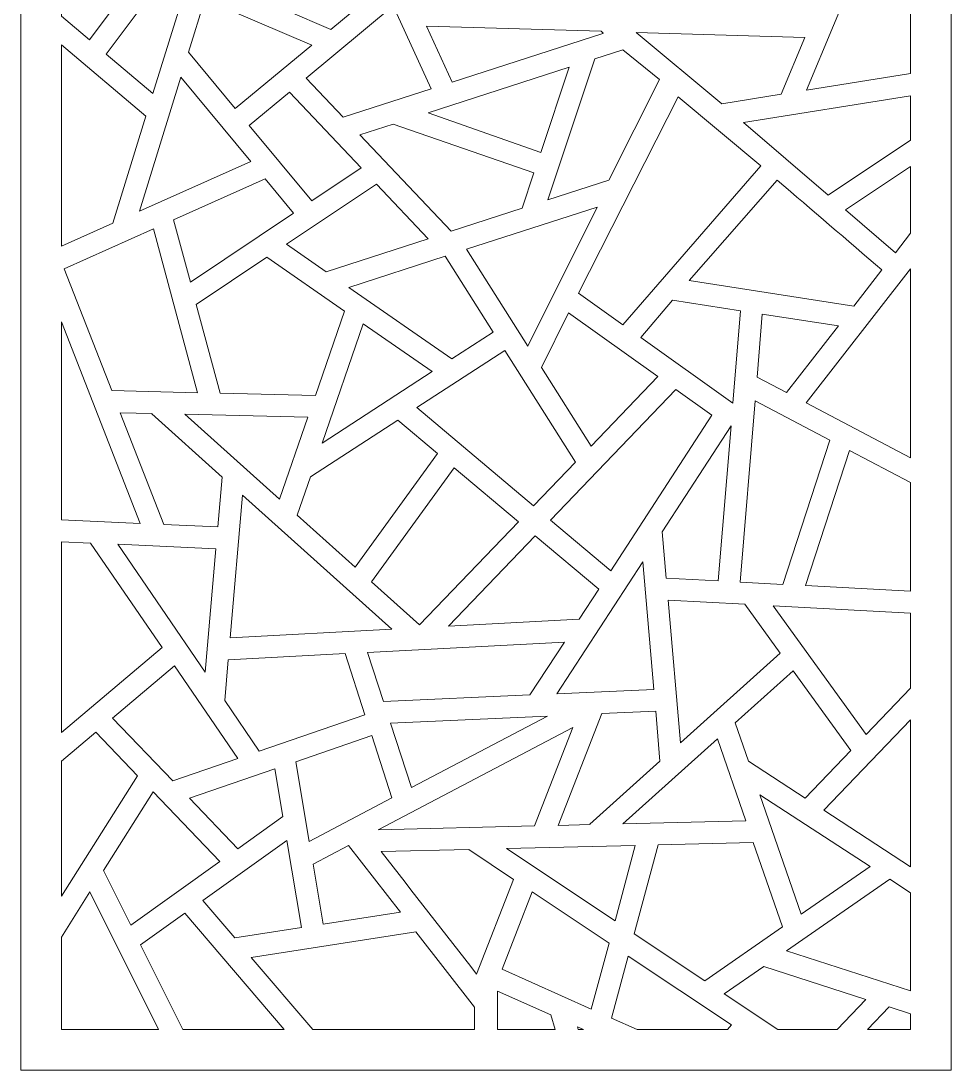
# Model space of a CAD drawing. Header units: centimetres. Extents: x -7 to 5.1, y -15.9 to 14.
# Drawn here: x -7.02 to 5.08, y -15.94 to -2.28 of the extents above; entities that cross this region are included whole.
import ezdxf

# ---------------------------------------------------------------- set-up
doc = ezdxf.new("R2010")
doc.units = ezdxf.units.CM
doc.header["$MEASUREMENT"] = 0
doc.layers.add('layer 1', color=7, linetype='Continuous')

msp = doc.modelspace()

# ---------------------------------------------------------------- linework, layer by layer
at = {"layer": 'layer 1', "color": 242, "lineweight": 9}
for points, knots in [([(-7.01776, 14.00784), (-7.01776, 14.00784), (5.08433, 14.00784), (5.08433, 14.00784), (5.08433, 14.00784), (5.08433, 14.00784), (5.08433, -15.93638), (5.08433, -15.93638), (5.08433, -15.93638), (5.08433, -15.93638), (-7.01776, -15.93638), (-7.01776, -15.93638), (-7.01776, -15.93638), (-7.01776, -15.93638), (-7.01776, 14.00784), (-7.01776, 14.00784)], [0, 0, 0, 0, 0.2, 0.2, 0.2, 0.2, 0.4, 0.4, 0.4, 0.4, 0.6, 0.6, 0.6, 0.6, 1, 1, 1, 1]), ([(-2.98586, -2.38578), (-2.98586, -2.38578), (-3.57349, -2.134), (-3.57349, -2.134), (-3.57349, -2.134), (-3.57349, -2.134), (-3.4686, -1.29167), (-3.4686, -1.29167), (-3.4686, -1.29167), (-3.4686, -1.29167), (-0.51747, -0.33674), (-0.51747, -0.33674), (-0.51747, -0.33674), (-0.51747, -0.33674), (-2.98586, -2.38578), (-2.98586, -2.38578)], [0, 0, 0, 0, 0.2, 0.2, 0.2, 0.2, 0.4, 0.4, 0.4, 0.4, 0.6, 0.6, 0.6, 0.6, 1, 1, 1, 1]), ([(-6.49191, -2.21219), (-6.49191, -2.21219), (-6.49191, -0.60063), (-6.49191, -0.60063), (-6.49191, -0.60063), (-6.49191, -0.60063), (-4.82237, -0.77155), (-4.82237, -0.77155), (-4.82237, -0.77155), (-4.82237, -0.77155), (-6.12574, -2.52231), (-6.12574, -2.52231), (-6.12574, -2.52231), (-6.12574, -2.52231), (-6.49191, -2.21219), (-6.49191, -2.21219)], [0, 0, 0, 0, 0.2, 0.2, 0.2, 0.2, 0.4, 0.4, 0.4, 0.4, 0.6, 0.6, 0.6, 0.6, 1, 1, 1, 1]), ([(4.55848, -2.96229), (4.55848, -2.96229), (4.55848, -1.69746), (4.55848, -1.69746), (4.55848, -1.69746), (4.55848, -1.69746), (3.90869, -1.4872), (3.90869, -1.4872), (3.90869, -1.4872), (3.90869, -1.4872), (3.20604, -3.17746), (3.20604, -3.17746), (3.20604, -3.17746), (3.20604, -3.17746), (4.55848, -2.96229), (4.55848, -2.96229)], [0, 0, 0, 0, 0.2, 0.2, 0.2, 0.2, 0.4, 0.4, 0.4, 0.4, 0.6, 0.6, 0.6, 0.6, 1, 1, 1, 1]), ([(-4.88719, -1.88096), (-4.88719, -1.88096), (-5.1949, -1.74911), (-5.1949, -1.74911), (-5.1949, -1.74911), (-5.1949, -1.74911), (-5.90787, -2.70683), (-5.90787, -2.70683), (-5.90787, -2.70683), (-5.90787, -2.70683), (-5.30095, -3.22085), (-5.30095, -3.22085), (-5.30095, -3.22085), (-5.30095, -3.22085), (-4.88719, -1.88096), (-4.88719, -1.88096)], [0, 0, 0, 0, 0.2, 0.2, 0.2, 0.2, 0.4, 0.4, 0.4, 0.4, 0.6, 0.6, 0.6, 0.6, 1, 1, 1, 1]), ([(-4.22945, -3.4181), (-4.22945, -3.4181), (-3.23204, -2.59015), (-3.23204, -2.59015), (-3.23204, -2.59015), (-3.23204, -2.59015), (-4.6239, -1.99378), (-4.6239, -1.99378), (-4.6239, -1.99378), (-4.6239, -1.99378), (-4.8373, -2.68485), (-4.8373, -2.68485), (-4.8373, -2.68485), (-4.8373, -2.68485), (-4.22945, -3.4181), (-4.22945, -3.4181)], [0, 0, 0, 0, 0.2, 0.2, 0.2, 0.2, 0.4, 0.4, 0.4, 0.4, 0.6, 0.6, 0.6, 0.6, 1, 1, 1, 1]), ([(-2.82361, -3.53056), (-2.82361, -3.53056), (-1.6808, -3.16077), (-1.6808, -3.16077), (-1.6808, -3.16077), (-1.6808, -3.16077), (-2.17359, -2.08157), (-2.17359, -2.08157), (-2.17359, -2.08157), (-2.17359, -2.08157), (-3.30534, -3.02107), (-3.30534, -3.02107), (-3.30534, -3.02107), (-3.30534, -3.02107), (-2.82361, -3.53056), (-2.82361, -3.53056)], [0, 0, 0, 0, 0.2, 0.2, 0.2, 0.2, 0.4, 0.4, 0.4, 0.4, 0.6, 0.6, 0.6, 0.6, 1, 1, 1, 1]), ([(-1.74084, -2.34376), (-1.74084, -2.34376), (-1.40805, -3.07251), (-1.40805, -3.07251), (-1.40805, -3.07251), (-1.40805, -3.07251), (0.55388, -2.43766), (0.55388, -2.43766), (0.55388, -2.43766), (0.55388, -2.43766), (0.5598, -2.43612), (0.5598, -2.43612), (0.5598, -2.43612), (0.5598, -2.43612), (0.53055, -2.41144), (0.53055, -2.41144), (0.53055, -2.41144), (0.53055, -2.41144), (-1.74084, -2.34376), (-1.74084, -2.34376)], [0, 0, 0, 0, 0.16666667, 0.16666667, 0.16666667, 0.16666667, 0.33333333, 0.33333333, 0.33333333, 0.33333333, 0.5, 0.5, 0.5, 0.5, 0.66666667, 0.66666667, 0.66666667, 0.66666667, 1, 1, 1, 1]), ([(0.98734, -2.42505), (0.98734, -2.42505), (2.10035, -3.35337), (2.10035, -3.35337), (2.10035, -3.35337), (2.10035, -3.35337), (2.87559, -3.23003), (2.87559, -3.23003), (2.87559, -3.23003), (2.87559, -3.23003), (3.18302, -2.49049), (3.18302, -2.49049), (3.18302, -2.49049), (3.18302, -2.49049), (0.98734, -2.42505), (0.98734, -2.42505)], [0, 0, 0, 0, 0.2, 0.2, 0.2, 0.2, 0.4, 0.4, 0.4, 0.4, 0.6, 0.6, 0.6, 0.6, 1, 1, 1, 1]), ([(-6.49191, -5.20854), (-6.49191, -5.20854), (-6.49191, -2.58562), (-6.49191, -2.58562), (-6.49191, -2.58562), (-6.49191, -2.58562), (-5.39236, -3.51686), (-5.39236, -3.51686), (-5.39236, -3.51686), (-5.39236, -3.51686), (-5.82222, -4.9089), (-5.82222, -4.9089), (-5.82222, -4.9089), (-5.82222, -4.9089), (-6.49191, -5.20854), (-6.49191, -5.20854)], [0, 0, 0, 0, 0.2, 0.2, 0.2, 0.2, 0.4, 0.4, 0.4, 0.4, 0.6, 0.6, 0.6, 0.6, 1, 1, 1, 1]), ([(0.6299, -4.35117), (0.6299, -4.35117), (1.289, -3.03974), (1.289, -3.03974), (1.289, -3.03974), (1.289, -3.03974), (0.81603, -2.65235), (0.81603, -2.65235), (0.81603, -2.65235), (0.81603, -2.65235), (0.45066, -2.77058), (0.45066, -2.77058), (0.45066, -2.77058), (0.45066, -2.77058), (-0.16178, -4.60734), (-0.16178, -4.60734), (-0.16178, -4.60734), (-0.16178, -4.60734), (0.6299, -4.35117), (0.6299, -4.35117)], [0, 0, 0, 0, 0.16666667, 0.16666667, 0.16666667, 0.16666667, 0.33333333, 0.33333333, 0.33333333, 0.33333333, 0.5, 0.5, 0.5, 0.5, 0.66666667, 0.66666667, 0.66666667, 0.66666667, 1, 1, 1, 1]), ([(-1.7179, -3.47228), (-1.7179, -3.47228), (0.11462, -2.87931), (0.11462, -2.87931), (0.11462, -2.87931), (0.11462, -2.87931), (-0.25487, -3.98745), (-0.25487, -3.98745), (-0.25487, -3.98745), (-0.25487, -3.98745), (-1.7179, -3.47228), (-1.7179, -3.47228)], [0, 0, 0, 0, 0.25, 0.25, 0.25, 0.25, 0.5, 0.5, 0.5, 0.5, 1, 1, 1, 1]), ([(-4.0288, -4.10646), (-4.0288, -4.10646), (-4.93772, -3.01003), (-4.93772, -3.01003), (-4.93772, -3.01003), (-4.93772, -3.01003), (-5.47629, -4.75412), (-5.47629, -4.75412), (-5.47629, -4.75412), (-5.47629, -4.75412), (-4.0288, -4.10646), (-4.0288, -4.10646)], [0, 0, 0, 0, 0.25, 0.25, 0.25, 0.25, 0.5, 0.5, 0.5, 0.5, 1, 1, 1, 1]), ([(-3.52488, -3.2033), (-3.52488, -3.2033), (-4.04773, -3.63732), (-4.04773, -3.63732), (-4.04773, -3.63732), (-4.04773, -3.63732), (-3.23341, -4.61964), (-3.23341, -4.61964), (-3.23341, -4.61964), (-3.23341, -4.61964), (-2.59138, -4.1906), (-2.59138, -4.1906), (-2.59138, -4.1906), (-2.59138, -4.1906), (-3.52488, -3.2033), (-3.52488, -3.2033)], [0, 0, 0, 0, 0.2, 0.2, 0.2, 0.2, 0.4, 0.4, 0.4, 0.4, 0.6, 0.6, 0.6, 0.6, 1, 1, 1, 1]), ([(1.53544, -3.26228), (1.53544, -3.26228), (2.6075, -4.16422), (2.6075, -4.16422), (2.6075, -4.16422), (2.6075, -4.16422), (0.81513, -6.2337), (0.81513, -6.2337), (0.81513, -6.2337), (0.81513, -6.2337), (0.23724, -5.82144), (0.23724, -5.82144), (0.23724, -5.82144), (0.23724, -5.82144), (1.53544, -3.26228), (1.53544, -3.26228)], [0, 0, 0, 0, 0.2, 0.2, 0.2, 0.2, 0.4, 0.4, 0.4, 0.4, 0.6, 0.6, 0.6, 0.6, 1, 1, 1, 1]), ([(4.55848, -3.82856), (4.55848, -3.82856), (4.55848, -3.25083), (4.55848, -3.25083), (4.55848, -3.25083), (4.55848, -3.25083), (2.38394, -3.59678), (2.38394, -3.59678), (2.38394, -3.59678), (2.38394, -3.59678), (3.48716, -4.54374), (3.48716, -4.54374), (3.48716, -4.54374), (3.48716, -4.54374), (4.55848, -3.82856), (4.55848, -3.82856)], [0, 0, 0, 0, 0.2, 0.2, 0.2, 0.2, 0.4, 0.4, 0.4, 0.4, 0.6, 0.6, 0.6, 0.6, 1, 1, 1, 1]), ([(-1.42041, -5.01461), (-1.42041, -5.01461), (-2.60677, -3.75989), (-2.60677, -3.75989), (-2.60677, -3.75989), (-2.60677, -3.75989), (-2.17551, -3.62035), (-2.17551, -3.62035), (-2.17551, -3.62035), (-2.17551, -3.62035), (-0.34388, -4.25441), (-0.34388, -4.25441), (-0.34388, -4.25441), (-0.34388, -4.25441), (-0.49783, -4.71608), (-0.49783, -4.71608), (-0.49783, -4.71608), (-0.49783, -4.71608), (-1.42041, -5.01461), (-1.42041, -5.01461)], [0, 0, 0, 0, 0.16666667, 0.16666667, 0.16666667, 0.16666667, 0.33333333, 0.33333333, 0.33333333, 0.33333333, 0.5, 0.5, 0.5, 0.5, 0.66666667, 0.66666667, 0.66666667, 0.66666667, 1, 1, 1, 1]), ([(4.55848, -5.04025), (4.55848, -5.04025), (4.55848, -4.1707), (4.55848, -4.1707), (4.55848, -4.1707), (4.55848, -4.1707), (3.7114, -4.7362), (3.7114, -4.7362), (3.7114, -4.7362), (3.7114, -4.7362), (4.36117, -5.29393), (4.36117, -5.29393), (4.36117, -5.29393), (4.36117, -5.29393), (4.55848, -5.04025), (4.55848, -5.04025)], [0, 0, 0, 0, 0.2, 0.2, 0.2, 0.2, 0.4, 0.4, 0.4, 0.4, 0.6, 0.6, 0.6, 0.6, 1, 1, 1, 1]), ([(-3.4715, -4.77875), (-3.4715, -4.77875), (-3.84009, -4.33411), (-3.84009, -4.33411), (-3.84009, -4.33411), (-3.84009, -4.33411), (-5.03111, -4.86701), (-5.03111, -4.86701), (-5.03111, -4.86701), (-5.03111, -4.86701), (-4.81408, -5.67594), (-4.81408, -5.67594), (-4.81408, -5.67594), (-4.81408, -5.67594), (-3.4715, -4.77875), (-3.4715, -4.77875)], [0, 0, 0, 0, 0.2, 0.2, 0.2, 0.2, 0.4, 0.4, 0.4, 0.4, 0.6, 0.6, 0.6, 0.6, 1, 1, 1, 1]), ([(2.82273, -4.34895), (2.82273, -4.34895), (1.67735, -5.65746), (1.67735, -5.65746), (1.67735, -5.65746), (1.67735, -5.65746), (3.82016, -5.98954), (3.82016, -5.98954), (3.82016, -5.98954), (3.82016, -5.98954), (4.18603, -5.51912), (4.18603, -5.51912), (4.18603, -5.51912), (3.73053, -5.12816), (3.27875, -4.74037), (2.82273, -4.34895)], [0, 0, 0, 0, 0.2, 0.2, 0.2, 0.2, 0.4, 0.4, 0.4, 0.4, 0.6, 0.6, 0.6, 0.6, 1, 1, 1, 1]), ([(-2.39301, -4.40041), (-2.39301, -4.40041), (-3.56462, -5.18337), (-3.56462, -5.18337), (-3.56462, -5.18337), (-3.56462, -5.18337), (-3.04761, -5.54113), (-3.04761, -5.54113), (-3.04761, -5.54113), (-3.04761, -5.54113), (-1.72046, -5.1117), (-1.72046, -5.1117), (-1.72046, -5.1117), (-1.72046, -5.1117), (-2.39301, -4.40041), (-2.39301, -4.40041)], [0, 0, 0, 0, 0.2, 0.2, 0.2, 0.2, 0.4, 0.4, 0.4, 0.4, 0.6, 0.6, 0.6, 0.6, 1, 1, 1, 1]), ([(-1.21898, -5.24894), (-1.21898, -5.24894), (0.47888, -4.69954), (0.47888, -4.69954), (0.47888, -4.69954), (0.47888, -4.69954), (-0.42418, -6.50963), (-0.42418, -6.50963), (-0.42418, -6.50963), (-0.42418, -6.50963), (-1.21898, -5.24894), (-1.21898, -5.24894)], [0, 0, 0, 0, 0.25, 0.25, 0.25, 0.25, 0.5, 0.5, 0.5, 0.5, 1, 1, 1, 1]), ([(-4.72216, -7.11666), (-4.72216, -7.11666), (-5.29416, -4.9847), (-5.29416, -4.9847), (-5.29416, -4.9847), (-5.29416, -4.9847), (-6.45545, -5.50431), (-6.45545, -5.50431), (-6.45545, -5.50431), (-6.45545, -5.50431), (-5.83766, -7.08926), (-5.83766, -7.08926), (-5.83766, -7.08926), (-5.83766, -7.08926), (-4.72216, -7.11666), (-4.72216, -7.11666)], [0, 0, 0, 0, 0.2, 0.2, 0.2, 0.2, 0.4, 0.4, 0.4, 0.4, 0.6, 0.6, 0.6, 0.6, 1, 1, 1, 1]), ([(-3.18715, -7.15438), (-3.18715, -7.15438), (-2.80722, -6.05388), (-2.80722, -6.05388), (-2.80722, -6.05388), (-2.80722, -6.05388), (-3.81928, -5.35353), (-3.81928, -5.35353), (-3.81928, -5.35353), (-3.81928, -5.35353), (-4.73618, -5.96626), (-4.73618, -5.96626), (-4.73618, -5.96626), (-4.73618, -5.96626), (-4.42558, -7.12395), (-4.42558, -7.12395), (-4.42558, -7.12395), (-4.42558, -7.12395), (-3.18715, -7.15438), (-3.18715, -7.15438)], [0, 0, 0, 0, 0.16666667, 0.16666667, 0.16666667, 0.16666667, 0.33333333, 0.33333333, 0.33333333, 0.33333333, 0.5, 0.5, 0.5, 0.5, 0.66666667, 0.66666667, 0.66666667, 0.66666667, 1, 1, 1, 1]), ([(-0.87414, -6.32677), (-0.87414, -6.32677), (-1.40946, -6.67475), (-1.40946, -6.67475), (-1.40946, -6.67475), (-1.40946, -6.67475), (-2.75269, -5.74523), (-2.75269, -5.74523), (-2.75269, -5.74523), (-2.75269, -5.74523), (-1.498, -5.33923), (-1.498, -5.33923), (-1.498, -5.33923), (-1.498, -5.33923), (-0.87414, -6.32677), (-0.87414, -6.32677)], [0, 0, 0, 0, 0.2, 0.2, 0.2, 0.2, 0.4, 0.4, 0.4, 0.4, 0.6, 0.6, 0.6, 0.6, 1, 1, 1, 1]), ([(4.55848, -7.96642), (4.55848, -7.96642), (4.55848, -5.50375), (4.55848, -5.50375), (4.55848, -5.50375), (4.55848, -5.50375), (3.19974, -7.25077), (3.19974, -7.25077), (3.19974, -7.25077), (3.19974, -7.25077), (4.55848, -7.96642), (4.55848, -7.96642)], [0, 0, 0, 0, 0.25, 0.25, 0.25, 0.25, 0.5, 0.5, 0.5, 0.5, 1, 1, 1, 1]), ([(2.34559, -6.04897), (2.34559, -6.04897), (2.2464, -7.25476), (2.2464, -7.25476), (2.2464, -7.25476), (2.2464, -7.25476), (1.04695, -6.39909), (1.04695, -6.39909), (1.04695, -6.39909), (1.04695, -6.39909), (1.46108, -5.91188), (1.46108, -5.91188), (1.46108, -5.91188), (1.46108, -5.91188), (2.34559, -6.04897), (2.34559, -6.04897)], [0, 0, 0, 0, 0.2, 0.2, 0.2, 0.2, 0.4, 0.4, 0.4, 0.4, 0.6, 0.6, 0.6, 0.6, 1, 1, 1, 1]), ([(0.40042, -7.81188), (0.40042, -7.81188), (-0.24627, -6.79057), (-0.24627, -6.79057), (-0.24627, -6.79057), (-0.24627, -6.79057), (0.10872, -6.07907), (0.10872, -6.07907), (0.10872, -6.07907), (0.10872, -6.07907), (1.2689, -6.90673), (1.2689, -6.90673), (1.2689, -6.90673), (1.2689, -6.90673), (0.40042, -7.81188), (0.40042, -7.81188)], [0, 0, 0, 0, 0.2, 0.2, 0.2, 0.2, 0.4, 0.4, 0.4, 0.4, 0.6, 0.6, 0.6, 0.6, 1, 1, 1, 1]), ([(2.56024, -6.91396), (2.56024, -6.91396), (2.62779, -6.0927), (2.62779, -6.0927), (2.62779, -6.0927), (2.62779, -6.0927), (3.62029, -6.24653), (3.62029, -6.24653), (3.62029, -6.24653), (3.62029, -6.24653), (2.944, -7.11608), (2.944, -7.11608), (2.944, -7.11608), (2.944, -7.11608), (2.56024, -6.91396), (2.56024, -6.91396)], [0, 0, 0, 0, 0.2, 0.2, 0.2, 0.2, 0.4, 0.4, 0.4, 0.4, 0.6, 0.6, 0.6, 0.6, 1, 1, 1, 1]), ([(-6.49191, -8.77283), (-6.49191, -8.77283), (-6.49191, -6.19441), (-6.49191, -6.19441), (-6.49191, -6.19441), (-6.49191, -6.19441), (-5.46897, -8.81875), (-5.46897, -8.81875), (-5.46897, -8.81875), (-5.46897, -8.81875), (-6.49191, -8.77283), (-6.49191, -8.77283)], [0, 0, 0, 0, 0.25, 0.25, 0.25, 0.25, 0.5, 0.5, 0.5, 0.5, 1, 1, 1, 1]), ([(-3.09991, -7.77364), (-3.09991, -7.77364), (-1.66756, -6.84253), (-1.66756, -6.84253), (-1.66756, -6.84253), (-1.66756, -6.84253), (-2.56424, -6.22202), (-2.56424, -6.22202), (-2.56424, -6.22202), (-2.56424, -6.22202), (-3.09991, -7.77364), (-3.09991, -7.77364)], [0, 0, 0, 0, 0.25, 0.25, 0.25, 0.25, 0.5, 0.5, 0.5, 0.5, 1, 1, 1, 1]), ([(-1.8665, -7.31123), (-1.8665, -7.31123), (-0.72215, -6.56735), (-0.72215, -6.56735), (-0.72215, -6.56735), (-0.72215, -6.56735), (-0.72208, -6.56744), (-0.72208, -6.56744), (-0.72208, -6.56744), (-0.72208, -6.56744), (0.19761, -8.02326), (0.19761, -8.02326), (0.19761, -8.02326), (0.19761, -8.02326), (-0.34742, -8.59132), (-0.34742, -8.59132), (-0.34742, -8.59132), (-0.34742, -8.59132), (-1.8665, -7.31123), (-1.8665, -7.31123)], [0, 0, 0, 0, 0.16666667, 0.16666667, 0.16666667, 0.16666667, 0.33333333, 0.33333333, 0.33333333, 0.33333333, 0.5, 0.5, 0.5, 0.5, 0.66666667, 0.66666667, 0.66666667, 0.66666667, 1, 1, 1, 1]), ([(1.50308, -7.07379), (1.50308, -7.07379), (1.97369, -7.40952), (1.97369, -7.40952), (1.97369, -7.40952), (1.97369, -7.40952), (0.65575, -9.43669), (0.65575, -9.43669), (0.65575, -9.43669), (0.65575, -9.43669), (-0.12932, -8.7751), (-0.12932, -8.7751), (-0.12932, -8.7751), (-0.12932, -8.7751), (1.50308, -7.07379), (1.50308, -7.07379)], [0, 0, 0, 0, 0.2, 0.2, 0.2, 0.2, 0.4, 0.4, 0.4, 0.4, 0.6, 0.6, 0.6, 0.6, 1, 1, 1, 1]), ([(2.34066, -9.58363), (2.34066, -9.58363), (2.53488, -7.22215), (2.53488, -7.22215), (2.53488, -7.22215), (2.53488, -7.22215), (3.50796, -7.73465), (3.50796, -7.73465), (3.50796, -7.73465), (3.50796, -7.73465), (2.89663, -9.61314), (2.89663, -9.61314), (2.89663, -9.61314), (2.89663, -9.61314), (2.34066, -9.58363), (2.34066, -9.58363)], [0, 0, 0, 0, 0.2, 0.2, 0.2, 0.2, 0.4, 0.4, 0.4, 0.4, 0.6, 0.6, 0.6, 0.6, 1, 1, 1, 1]), ([(-4.45666, -8.8642), (-4.45666, -8.8642), (-4.4006, -8.21511), (-4.4006, -8.21511), (-4.4006, -8.21511), (-4.4006, -8.21511), (-5.31582, -7.39294), (-5.31582, -7.39294), (-5.31582, -7.39294), (-5.31582, -7.39294), (-5.31018, -7.3871), (-5.31018, -7.3871), (-5.31018, -7.3871), (-5.31018, -7.3871), (-5.72552, -7.37691), (-5.72552, -7.37691), (-5.72552, -7.37691), (-5.72552, -7.37691), (-5.15806, -8.83269), (-5.15806, -8.83269), (-5.15806, -8.83269), (-5.15806, -8.83269), (-4.45666, -8.8642), (-4.45666, -8.8642)], [0, 0, 0, 0, 0.14285714, 0.14285714, 0.14285714, 0.14285714, 0.28571429, 0.28571429, 0.28571429, 0.28571429, 0.42857143, 0.42857143, 0.42857143, 0.42857143, 0.57142857, 0.57142857, 0.57142857, 0.57142857, 0.71428571, 0.71428571, 0.71428571, 0.71428571, 1, 1, 1, 1]), ([(-3.65304, -8.50387), (-3.65304, -8.50387), (-3.28468, -7.43689), (-3.28468, -7.43689), (-3.28468, -7.43689), (-3.28468, -7.43689), (-4.88455, -7.39757), (-4.88455, -7.39757), (-4.88455, -7.39757), (-4.88455, -7.39757), (-3.65304, -8.50387), (-3.65304, -8.50387)], [0, 0, 0, 0, 0.25, 0.25, 0.25, 0.25, 0.5, 0.5, 0.5, 0.5, 1, 1, 1, 1]), ([(-2.668, -9.38875), (-2.668, -9.38875), (-3.42328, -8.71028), (-3.42328, -8.71028), (-3.42328, -8.71028), (-3.42328, -8.71028), (-3.25098, -8.21122), (-3.25098, -8.21122), (-3.25098, -8.21122), (-3.25098, -8.21122), (-2.11579, -7.47329), (-2.11579, -7.47329), (-2.11579, -7.47329), (-2.11579, -7.47329), (-1.59838, -7.9093), (-1.59838, -7.9093), (-1.59838, -7.9093), (-1.59838, -7.9093), (-2.668, -9.38875), (-2.668, -9.38875)], [0, 0, 0, 0, 0.16666667, 0.16666667, 0.16666667, 0.16666667, 0.33333333, 0.33333333, 0.33333333, 0.33333333, 0.5, 0.5, 0.5, 0.5, 0.66666667, 0.66666667, 0.66666667, 0.66666667, 1, 1, 1, 1]), ([(2.22213, -7.55), (2.22213, -7.55), (2.05612, -9.56852), (2.05612, -9.56852), (2.05612, -9.56852), (2.05612, -9.56852), (1.37748, -9.53251), (1.37748, -9.53251), (1.37748, -9.53251), (1.37748, -9.53251), (1.32539, -8.92932), (1.32539, -8.92932), (1.32539, -8.92932), (1.32539, -8.92932), (2.22213, -7.55), (2.22213, -7.55)], [0, 0, 0, 0, 0.2, 0.2, 0.2, 0.2, 0.4, 0.4, 0.4, 0.4, 0.6, 0.6, 0.6, 0.6, 1, 1, 1, 1]), ([(4.55848, -9.70136), (4.55848, -9.70136), (4.55848, -8.28797), (4.55848, -8.28797), (4.55848, -8.28797), (4.55848, -8.28797), (3.76333, -7.86916), (3.76333, -7.86916), (3.76333, -7.86916), (3.76333, -7.86916), (3.1907, -9.62876), (3.1907, -9.62876), (3.1907, -9.62876), (3.1907, -9.62876), (4.55848, -9.70136), (4.55848, -9.70136)], [0, 0, 0, 0, 0.2, 0.2, 0.2, 0.2, 0.4, 0.4, 0.4, 0.4, 0.6, 0.6, 0.6, 0.6, 1, 1, 1, 1]), ([(-1.8326, -10.13921), (-1.8326, -10.13921), (-2.45516, -9.57994), (-2.45516, -9.57994), (-2.45516, -9.57994), (-2.45516, -9.57994), (-2.45487, -9.57953), (-2.45487, -9.57953), (-2.45487, -9.57953), (-2.45487, -9.57953), (-1.38024, -8.09312), (-1.38024, -8.09312), (-1.38024, -8.09312), (-1.38024, -8.09312), (-1.38005, -8.09327), (-1.38005, -8.09327), (-1.38005, -8.09327), (-1.38005, -8.09327), (-0.54485, -8.79708), (-0.54485, -8.79708), (-0.54485, -8.79708), (-0.54485, -8.79708), (-1.8326, -10.13921), (-1.8326, -10.13921)], [0, 0, 0, 0, 0.14285714, 0.14285714, 0.14285714, 0.14285714, 0.28571429, 0.28571429, 0.28571429, 0.28571429, 0.42857143, 0.42857143, 0.42857143, 0.42857143, 0.57142857, 0.57142857, 0.57142857, 0.57142857, 0.71428571, 0.71428571, 0.71428571, 0.71428571, 1, 1, 1, 1]), ([(-4.29588, -10.30894), (-4.29588, -10.30894), (-4.13558, -8.45318), (-4.13558, -8.45318), (-4.13558, -8.45318), (-4.13558, -8.45318), (-2.19398, -10.19737), (-2.19398, -10.19737), (-2.19398, -10.19737), (-2.19398, -10.19737), (-4.29588, -10.30894), (-4.29588, -10.30894)], [0, 0, 0, 0, 0.25, 0.25, 0.25, 0.25, 0.5, 0.5, 0.5, 0.5, 1, 1, 1, 1]), ([(-0.32674, -8.98087), (-0.32674, -8.98087), (0.49946, -9.67709), (0.49946, -9.67709), (0.49946, -9.67709), (0.49946, -9.67709), (0.2454, -10.06788), (0.2454, -10.06788), (0.2454, -10.06788), (0.2454, -10.06788), (-1.45638, -10.15822), (-1.45638, -10.15822), (-1.45638, -10.15822), (-1.45638, -10.15822), (-0.32674, -8.98087), (-0.32674, -8.98087)], [0, 0, 0, 0, 0.2, 0.2, 0.2, 0.2, 0.4, 0.4, 0.4, 0.4, 0.6, 0.6, 0.6, 0.6, 1, 1, 1, 1]), ([(-6.49191, -11.54067), (-6.49191, -11.54067), (-6.49191, -9.0577), (-6.49191, -9.0577), (-6.49191, -9.0577), (-6.49191, -9.0577), (-6.11136, -9.07476), (-6.11136, -9.07476), (-6.11136, -9.07476), (-6.11136, -9.07476), (-5.18198, -10.43682), (-5.18198, -10.43682), (-5.18198, -10.43682), (-5.18198, -10.43682), (-6.49191, -11.54067), (-6.49191, -11.54067)], [0, 0, 0, 0, 0.2, 0.2, 0.2, 0.2, 0.4, 0.4, 0.4, 0.4, 0.6, 0.6, 0.6, 0.6, 1, 1, 1, 1]), ([(-4.62002, -10.75542), (-4.62002, -10.75542), (-4.48117, -9.14794), (-4.48117, -9.14794), (-4.48117, -9.14794), (-4.48117, -9.14794), (-5.75593, -9.09072), (-5.75593, -9.09072), (-5.75593, -9.09072), (-5.75593, -9.09072), (-4.62002, -10.75542), (-4.62002, -10.75542)], [0, 0, 0, 0, 0.25, 0.25, 0.25, 0.25, 0.5, 0.5, 0.5, 0.5, 1, 1, 1, 1]), ([(-0.04467, -11.03665), (-0.04467, -11.03665), (1.07329, -9.31707), (1.07329, -9.31707), (1.07329, -9.31707), (1.07329, -9.31707), (1.21693, -10.98002), (1.21693, -10.98002), (1.21693, -10.98002), (1.21693, -10.98002), (-0.04467, -11.03665), (-0.04467, -11.03665)], [0, 0, 0, 0, 0.25, 0.25, 0.25, 0.25, 0.5, 0.5, 0.5, 0.5, 1, 1, 1, 1]), ([(1.56253, -11.67477), (1.56253, -11.67477), (1.40222, -9.81901), (1.40222, -9.81901), (1.40222, -9.81901), (1.40222, -9.81901), (2.40325, -9.87215), (2.40325, -9.87215), (2.40325, -9.87215), (2.40325, -9.87215), (2.86233, -10.50713), (2.86233, -10.50713), (2.86233, -10.50713), (2.86233, -10.50713), (1.56253, -11.67477), (1.56253, -11.67477)], [0, 0, 0, 0, 0.2, 0.2, 0.2, 0.2, 0.4, 0.4, 0.4, 0.4, 0.6, 0.6, 0.6, 0.6, 1, 1, 1, 1]), ([(4.55848, -10.96547), (4.55848, -10.96547), (4.55848, -9.98655), (4.55848, -9.98655), (4.55848, -9.98655), (4.55848, -9.98655), (2.7683, -9.89152), (2.7683, -9.89152), (2.7683, -9.89152), (2.7683, -9.89152), (3.98036, -11.56801), (3.98036, -11.56801), (3.98036, -11.56801), (3.98036, -11.56801), (4.55848, -10.96547), (4.55848, -10.96547)], [0, 0, 0, 0, 0.2, 0.2, 0.2, 0.2, 0.4, 0.4, 0.4, 0.4, 0.6, 0.6, 0.6, 0.6, 1, 1, 1, 1]), ([(-2.29956, -11.13787), (-2.29956, -11.13787), (-2.50741, -10.49918), (-2.50741, -10.49918), (-2.50741, -10.49918), (-2.50741, -10.49918), (0.05335, -10.36327), (0.05335, -10.36327), (0.05335, -10.36327), (0.05335, -10.36327), (-0.39464, -11.05236), (-0.39464, -11.05236), (-0.39464, -11.05236), (-0.39464, -11.05236), (-2.29956, -11.13787), (-2.29956, -11.13787)], [0, 0, 0, 0, 0.2, 0.2, 0.2, 0.2, 0.4, 0.4, 0.4, 0.4, 0.6, 0.6, 0.6, 0.6, 1, 1, 1, 1]), ([(-2.54239, -11.31094), (-2.54239, -11.31094), (-2.80147, -10.51481), (-2.80147, -10.51481), (-2.80147, -10.51481), (-2.80147, -10.51481), (-4.32062, -10.59545), (-4.32062, -10.59545), (-4.32062, -10.59545), (-4.32062, -10.59545), (-4.36653, -11.12692), (-4.36653, -11.12692), (-4.36653, -11.12692), (-4.36653, -11.12692), (-3.91766, -11.78475), (-3.91766, -11.78475), (-3.91766, -11.78475), (-3.91766, -11.78475), (-2.54239, -11.31094), (-2.54239, -11.31094)], [0, 0, 0, 0, 0.16666667, 0.16666667, 0.16666667, 0.16666667, 0.33333333, 0.33333333, 0.33333333, 0.33333333, 0.5, 0.5, 0.5, 0.5, 0.66666667, 0.66666667, 0.66666667, 0.66666667, 1, 1, 1, 1]), ([(-5.04153, -12.17193), (-5.04153, -12.17193), (-4.19664, -11.88086), (-4.19664, -11.88086), (-4.19664, -11.88086), (-4.19664, -11.88086), (-5.02076, -10.67309), (-5.02076, -10.67309), (-5.02076, -10.67309), (-5.02076, -10.67309), (-5.82742, -11.35284), (-5.82742, -11.35284), (-5.82742, -11.35284), (-5.82742, -11.35284), (-5.04153, -12.17193), (-5.04153, -12.17193)], [0, 0, 0, 0, 0.2, 0.2, 0.2, 0.2, 0.4, 0.4, 0.4, 0.4, 0.6, 0.6, 0.6, 0.6, 1, 1, 1, 1]), ([(3.18533, -12.39662), (3.18533, -12.39662), (2.44711, -11.91674), (2.44711, -11.91674), (2.44711, -11.91674), (2.44711, -11.91674), (2.27483, -11.41768), (2.27483, -11.41768), (2.27483, -11.41768), (2.27483, -11.41768), (3.03011, -10.7392), (3.03011, -10.7392), (3.03011, -10.7392), (3.03011, -10.7392), (3.78016, -11.77666), (3.78016, -11.77666), (3.78016, -11.77666), (3.78016, -11.77666), (3.18533, -12.39662), (3.18533, -12.39662)], [0, 0, 0, 0, 0.16666667, 0.16666667, 0.16666667, 0.16666667, 0.33333333, 0.33333333, 0.33333333, 0.33333333, 0.5, 0.5, 0.5, 0.5, 0.66666667, 0.66666667, 0.66666667, 0.66666667, 1, 1, 1, 1]), ([(-1.93479, -12.2588), (-1.93479, -12.2588), (-2.2082, -11.41862), (-2.2082, -11.41862), (-2.2082, -11.41862), (-2.2082, -11.41862), (-0.1655, -11.32693), (-0.1655, -11.32693), (-0.1655, -11.32693), (-0.1655, -11.32693), (-1.93479, -12.2588), (-1.93479, -12.2588)], [0, 0, 0, 0, 0.25, 0.25, 0.25, 0.25, 0.5, 0.5, 0.5, 0.5, 1, 1, 1, 1]), ([(0.54005, -11.29525), (0.54005, -11.29525), (1.24143, -11.26376), (1.24143, -11.26376), (1.24143, -11.26376), (1.24143, -11.26376), (1.29751, -11.91284), (1.29751, -11.91284), (1.29751, -11.91284), (1.29751, -11.91284), (0.38229, -12.73501), (0.38229, -12.73501), (0.38229, -12.73501), (0.38229, -12.73501), (0.38794, -12.74084), (0.38794, -12.74084), (0.38794, -12.74084), (0.38794, -12.74084), (-0.02741, -12.75105), (-0.02741, -12.75105), (-0.02741, -12.75105), (-0.02741, -12.75105), (0.54005, -11.29525), (0.54005, -11.29525)], [0, 0, 0, 0, 0.14285714, 0.14285714, 0.14285714, 0.14285714, 0.28571429, 0.28571429, 0.28571429, 0.28571429, 0.42857143, 0.42857143, 0.42857143, 0.42857143, 0.57142857, 0.57142857, 0.57142857, 0.57142857, 0.71428571, 0.71428571, 0.71428571, 0.71428571, 1, 1, 1, 1]), ([(4.55848, -13.28923), (4.55848, -13.28923), (4.55848, -11.37659), (4.55848, -11.37659), (4.55848, -11.37659), (4.55848, -11.37659), (3.42827, -12.55453), (3.42827, -12.55453), (3.42827, -12.55453), (3.42827, -12.55453), (4.55848, -13.28923), (4.55848, -13.28923)], [0, 0, 0, 0, 0.25, 0.25, 0.25, 0.25, 0.5, 0.5, 0.5, 0.5, 1, 1, 1, 1]), ([(-6.49191, -13.67403), (-6.49191, -13.67403), (-6.49191, -11.91278), (-6.49191, -11.91278), (-6.49191, -11.91278), (-6.49191, -11.91278), (-6.04553, -11.53664), (-6.04553, -11.53664), (-6.04553, -11.53664), (-6.04553, -11.53664), (-5.5005, -12.10469), (-5.5005, -12.10469), (-5.5005, -12.10469), (-5.5005, -12.10469), (-6.49191, -13.67403), (-6.49191, -13.67403)], [0, 0, 0, 0, 0.2, 0.2, 0.2, 0.2, 0.4, 0.4, 0.4, 0.4, 0.6, 0.6, 0.6, 0.6, 1, 1, 1, 1]), ([(-3.26664, -12.96028), (-3.26664, -12.96028), (-2.19015, -12.39329), (-2.19015, -12.39329), (-2.19015, -12.39329), (-2.19015, -12.39329), (-2.45431, -11.58159), (-2.45431, -11.58159), (-2.45431, -11.58159), (-2.45431, -11.58159), (-3.44081, -11.92144), (-3.44081, -11.92144), (-3.44081, -11.92144), (-3.44081, -11.92144), (-3.26664, -12.96028), (-3.26664, -12.96028)], [0, 0, 0, 0, 0.2, 0.2, 0.2, 0.2, 0.4, 0.4, 0.4, 0.4, 0.6, 0.6, 0.6, 0.6, 1, 1, 1, 1]), ([(-2.36809, -12.80856), (-2.36809, -12.80856), (0.16468, -11.47456), (0.16468, -11.47456), (0.16468, -11.47456), (0.16468, -11.47456), (-0.33583, -12.75863), (-0.33583, -12.75863), (-0.33583, -12.75863), (-0.33583, -12.75863), (-2.36809, -12.80856), (-2.36809, -12.80856)], [0, 0, 0, 0, 0.25, 0.25, 0.25, 0.25, 0.5, 0.5, 0.5, 0.5, 1, 1, 1, 1]), ([(0.81355, -12.7304), (0.81355, -12.7304), (2.04507, -11.62409), (2.04507, -11.62409), (2.04507, -11.62409), (2.04507, -11.62409), (2.41343, -12.69108), (2.41343, -12.69108), (2.41343, -12.69108), (2.41343, -12.69108), (0.81355, -12.7304), (0.81355, -12.7304)], [0, 0, 0, 0, 0.25, 0.25, 0.25, 0.25, 0.5, 0.5, 0.5, 0.5, 1, 1, 1, 1]), ([(-4.19504, -13.05416), (-4.19504, -13.05416), (-3.60947, -12.63643), (-3.60947, -12.63643), (-3.60947, -12.63643), (-3.60947, -12.63643), (-3.71358, -12.01543), (-3.71358, -12.01543), (-3.71358, -12.01543), (-3.71358, -12.01543), (-4.82447, -12.39815), (-4.82447, -12.39815), (-4.82447, -12.39815), (-4.82447, -12.39815), (-4.19504, -13.05416), (-4.19504, -13.05416)], [0, 0, 0, 0, 0.2, 0.2, 0.2, 0.2, 0.4, 0.4, 0.4, 0.4, 0.6, 0.6, 0.6, 0.6, 1, 1, 1, 1]), ([(-5.29768, -12.31608), (-5.29768, -12.31608), (-5.94438, -13.33737), (-5.94438, -13.33737), (-5.94438, -13.33737), (-5.94438, -13.33737), (-5.58939, -14.04889), (-5.58939, -14.04889), (-5.58939, -14.04889), (-5.58939, -14.04889), (-4.4292, -13.22122), (-4.4292, -13.22122), (-4.4292, -13.22122), (-4.4292, -13.22122), (-5.29768, -12.31608), (-5.29768, -12.31608)], [0, 0, 0, 0, 0.2, 0.2, 0.2, 0.2, 0.4, 0.4, 0.4, 0.4, 0.6, 0.6, 0.6, 0.6, 1, 1, 1, 1]), ([(3.13387, -13.90593), (3.13387, -13.90593), (2.5982, -12.35433), (2.5982, -12.35433), (2.5982, -12.35433), (2.5982, -12.35433), (4.03054, -13.28543), (4.03054, -13.28543), (4.03054, -13.28543), (4.03054, -13.28543), (3.13387, -13.90593), (3.13387, -13.90593)], [0, 0, 0, 0, 0.25, 0.25, 0.25, 0.25, 0.5, 0.5, 0.5, 0.5, 1, 1, 1, 1]), ([(-3.55716, -12.94843), (-3.55716, -12.94843), (-4.65115, -13.72887), (-4.65115, -13.72887), (-4.65115, -13.72887), (-4.65115, -13.72887), (-4.23704, -14.21607), (-4.23704, -14.21607), (-4.23704, -14.21607), (-4.23704, -14.21607), (-3.36724, -14.08127), (-3.36724, -14.08127), (-3.36724, -14.08127), (-3.36724, -14.08127), (-3.55716, -12.94843), (-3.55716, -12.94843)], [0, 0, 0, 0, 0.2, 0.2, 0.2, 0.2, 0.4, 0.4, 0.4, 0.4, 0.6, 0.6, 0.6, 0.6, 1, 1, 1, 1]), ([(1.27253, -13.004), (1.27253, -13.004), (2.51095, -12.97358), (2.51095, -12.97358), (2.51095, -12.97358), (2.51095, -12.97358), (2.8909, -14.07407), (2.8909, -14.07407), (2.8909, -14.07407), (2.8909, -14.07407), (1.87884, -14.77443), (1.87884, -14.77443), (1.87884, -14.77443), (1.87884, -14.77443), (0.96192, -14.16169), (0.96192, -14.16169), (0.96192, -14.16169), (0.96192, -14.16169), (1.27253, -13.004), (1.27253, -13.004)], [0, 0, 0, 0, 0.16666667, 0.16666667, 0.16666667, 0.16666667, 0.33333333, 0.33333333, 0.33333333, 0.33333333, 0.5, 0.5, 0.5, 0.5, 0.66666667, 0.66666667, 0.66666667, 0.66666667, 1, 1, 1, 1]), ([(-3.08602, -14.03769), (-3.08602, -14.03769), (-2.07781, -13.88143), (-2.07781, -13.88143), (-2.07781, -13.88143), (-2.07781, -13.88143), (-2.75412, -13.01188), (-2.75412, -13.01188), (-2.75412, -13.01188), (-2.75412, -13.01188), (-3.21712, -13.25574), (-3.21712, -13.25574), (-3.21712, -13.25574), (-3.21712, -13.25574), (-3.08602, -14.03769), (-3.08602, -14.03769)], [0, 0, 0, 0, 0.2, 0.2, 0.2, 0.2, 0.4, 0.4, 0.4, 0.4, 0.6, 0.6, 0.6, 0.6, 1, 1, 1, 1]), ([(-0.6074, -13.45535), (-0.6074, -13.45535), (-1.0886, -14.68983), (-1.0886, -14.68983), (-1.0886, -14.68983), (-1.5027, -14.1574), (-1.9168, -13.62498), (-2.33089, -13.09254), (-2.33089, -13.09254), (-2.33089, -13.09254), (-1.19219, -13.06456), (-1.19219, -13.06456), (-1.19219, -13.06456), (-1.19219, -13.06456), (-0.6074, -13.45535), (-0.6074, -13.45535)], [0, 0, 0, 0, 0.2, 0.2, 0.2, 0.2, 0.4, 0.4, 0.4, 0.4, 0.6, 0.6, 0.6, 0.6, 1, 1, 1, 1]), ([(-0.698, -13.05242), (-0.698, -13.05242), (0.97595, -13.01129), (0.97595, -13.01129), (0.97595, -13.01129), (0.97595, -13.01129), (0.7121, -13.99474), (0.7121, -13.99474), (0.7121, -13.99474), (0.7121, -13.99474), (-0.698, -13.05242), (-0.698, -13.05242)], [0, 0, 0, 0, 0.25, 0.25, 0.25, 0.25, 0.5, 0.5, 0.5, 0.5, 1, 1, 1, 1]), ([(4.55848, -14.90469), (4.55848, -14.90469), (4.55848, -13.62861), (4.55848, -13.62861), (4.55848, -13.62861), (4.55848, -13.62861), (4.28864, -13.45319), (4.28864, -13.45319), (4.28864, -13.45319), (4.28864, -13.45319), (2.94541, -14.38273), (2.94541, -14.38273), (2.94541, -14.38273), (2.94541, -14.38273), (4.55848, -14.90469), (4.55848, -14.90469)], [0, 0, 0, 0, 0.2, 0.2, 0.2, 0.2, 0.4, 0.4, 0.4, 0.4, 0.6, 0.6, 0.6, 0.6, 1, 1, 1, 1]), ([(-5.22816, -15.41053), (-5.22816, -15.41053), (-6.49191, -15.41053), (-6.49191, -15.41053), (-6.49191, -15.41053), (-6.49191, -15.41053), (-6.49191, -14.20595), (-6.49191, -14.20595), (-6.49191, -14.20595), (-6.49191, -14.20595), (-6.12229, -13.61834), (-6.12229, -13.61834), (-6.12229, -13.61834), (-6.12229, -13.61834), (-5.22816, -15.41053), (-5.22816, -15.41053)], [0, 0, 0, 0, 0.2, 0.2, 0.2, 0.2, 0.4, 0.4, 0.4, 0.4, 0.6, 0.6, 0.6, 0.6, 1, 1, 1, 1]), ([(0.6342, -14.28507), (0.6342, -14.28507), (0.40395, -15.14325), (0.40395, -15.14325), (0.40395, -15.14325), (0.40395, -15.14325), (-0.75734, -14.62365), (-0.75734, -14.62365), (-0.75734, -14.62365), (-0.75734, -14.62365), (-0.36507, -13.61729), (-0.36507, -13.61729), (-0.36507, -13.61729), (-0.36507, -13.61729), (0.6342, -14.28507), (0.6342, -14.28507)], [0, 0, 0, 0, 0.2, 0.2, 0.2, 0.2, 0.4, 0.4, 0.4, 0.4, 0.6, 0.6, 0.6, 0.6, 1, 1, 1, 1]), ([(-3.59529, -15.41053), (-3.59529, -15.41053), (-4.91005, -15.41053), (-4.91005, -15.41053), (-4.91005, -15.41053), (-4.91005, -15.41053), (-5.46087, -14.30651), (-5.46087, -14.30651), (-5.46087, -14.30651), (-5.46087, -14.30651), (-4.8837, -13.89476), (-4.8837, -13.89476), (-4.8837, -13.89476), (-4.8837, -13.89476), (-3.59529, -15.41053), (-3.59529, -15.41053)], [0, 0, 0, 0, 0.2, 0.2, 0.2, 0.2, 0.4, 0.4, 0.4, 0.4, 0.6, 0.6, 0.6, 0.6, 1, 1, 1, 1]), ([(-1.11656, -15.11737), (-1.11656, -15.11737), (-1.11656, -15.41053), (-1.11656, -15.41053), (-1.11656, -15.41053), (-1.11656, -15.41053), (-3.22173, -15.41053), (-3.22173, -15.41053), (-3.22173, -15.41053), (-3.22173, -15.41053), (-4.02076, -14.47051), (-4.02076, -14.47051), (-4.02076, -14.47051), (-4.02076, -14.47051), (-1.87795, -14.13841), (-1.87795, -14.13841), (-1.87795, -14.13841), (-1.87795, -14.13841), (-1.11656, -15.11737), (-1.11656, -15.11737)], [0, 0, 0, 0, 0.16666667, 0.16666667, 0.16666667, 0.16666667, 0.33333333, 0.33333333, 0.33333333, 0.33333333, 0.5, 0.5, 0.5, 0.5, 0.66666667, 0.66666667, 0.66666667, 0.66666667, 1, 1, 1, 1]), ([(1.00131, -15.41053), (1.00131, -15.41053), (2.17577, -15.41053), (2.17577, -15.41053), (2.17577, -15.41053), (2.17577, -15.41053), (2.2266, -15.34921), (2.2266, -15.34921), (2.2266, -15.34921), (2.2266, -15.34921), (0.88402, -14.452), (0.88402, -14.452), (0.88402, -14.452), (0.88402, -14.452), (0.66699, -15.26095), (0.66699, -15.26095), (0.66699, -15.26095), (0.66699, -15.26095), (1.00131, -15.41053), (1.00131, -15.41053)], [0, 0, 0, 0, 0.16666667, 0.16666667, 0.16666667, 0.16666667, 0.33333333, 0.33333333, 0.33333333, 0.33333333, 0.5, 0.5, 0.5, 0.5, 0.66666667, 0.66666667, 0.66666667, 0.66666667, 1, 1, 1, 1]), ([(2.83072, -15.41053), (2.83072, -15.41053), (3.60484, -15.41053), (3.60484, -15.41053), (3.60484, -15.41053), (3.60484, -15.41053), (3.97764, -15.01627), (3.97764, -15.01627), (3.97764, -15.01627), (3.97764, -15.01627), (2.65049, -14.58681), (2.65049, -14.58681), (2.65049, -14.58681), (2.65049, -14.58681), (2.13347, -14.9446), (2.13347, -14.9446), (2.13347, -14.9446), (2.13347, -14.9446), (2.83072, -15.41053), (2.83072, -15.41053)], [0, 0, 0, 0, 0.16666667, 0.16666667, 0.16666667, 0.16666667, 0.33333333, 0.33333333, 0.33333333, 0.33333333, 0.5, 0.5, 0.5, 0.5, 0.66666667, 0.66666667, 0.66666667, 0.66666667, 1, 1, 1, 1]), ([(-0.81688, -15.41053), (-0.81688, -15.41053), (-0.06499, -15.41053), (-0.06499, -15.41053), (-0.06499, -15.41053), (-0.06499, -15.41053), (-0.12412, -15.21904), (-0.12412, -15.21904), (-0.12412, -15.21904), (-0.12412, -15.21904), (-0.81688, -14.90909), (-0.81688, -14.90909), (-0.81688, -14.90909), (-0.81688, -14.90909), (-0.81688, -15.41053), (-0.81688, -15.41053)], [0, 0, 0, 0, 0.2, 0.2, 0.2, 0.2, 0.4, 0.4, 0.4, 0.4, 0.6, 0.6, 0.6, 0.6, 1, 1, 1, 1]), ([(3.99669, -15.41053), (3.99669, -15.41053), (4.55848, -15.41053), (4.55848, -15.41053), (4.55848, -15.41053), (4.55848, -15.41053), (4.55848, -15.2042), (4.55848, -15.2042), (4.55848, -15.2042), (4.55848, -15.2042), (4.27769, -15.11335), (4.27769, -15.11335), (4.27769, -15.11335), (4.27769, -15.11335), (3.99669, -15.41053), (3.99669, -15.41053)], [0, 0, 0, 0, 0.2, 0.2, 0.2, 0.2, 0.4, 0.4, 0.4, 0.4, 0.6, 0.6, 0.6, 0.6, 1, 1, 1, 1]), ([(0.23314, -15.41053), (0.23314, -15.41053), (0.30382, -15.41053), (0.30382, -15.41053), (0.30382, -15.41053), (0.30382, -15.41053), (0.22181, -15.37385), (0.22181, -15.37385), (0.22181, -15.37385), (0.22181, -15.37385), (0.23314, -15.41053), (0.23314, -15.41053)], [0, 0, 0, 0, 0.25, 0.25, 0.25, 0.25, 0.5, 0.5, 0.5, 0.5, 1, 1, 1, 1])]:
    msp.add_open_spline(points, degree=3, knots=knots, dxfattribs=at)

doc.saveas('drawing.dxf')
